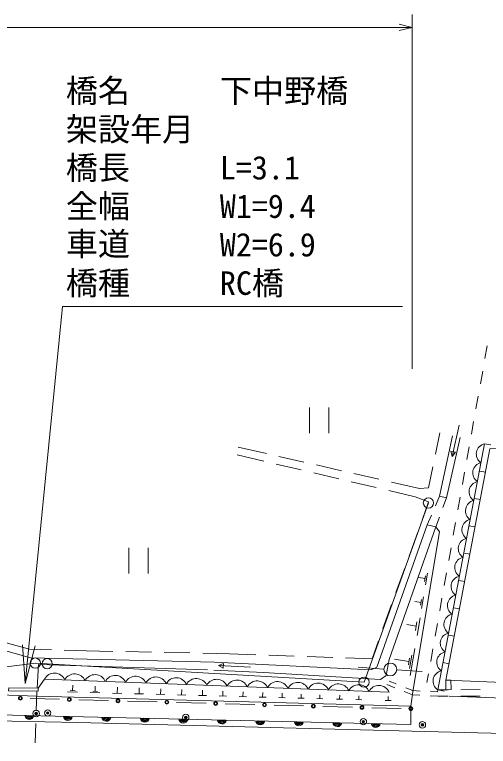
# Model space of a CAD drawing. Units: millimetres, scale not verified. Extents: x 40000 to 680000, y 20000 to 380000.
# Drawn here: x 422699 to 459611, y 289288 to 346352 of the extents above; entities that cross this region are included whole.
import ezdxf
from ezdxf.enums import TextEntityAlignment as Align

# ---------------------------------------------------------------- set-up
doc = ezdxf.new("R2010")
doc.units = ezdxf.units.MM
doc.header["$LTSCALE"] = 1000
doc.header["$PDMODE"] = 32
doc.header["$PDSIZE"] = 500
for name, color, linetype, lineweight in [('M-BGD', 7, 'Continuous', 13), ('M-BMK-OTRS', 5, 'Continuous', 13), ('M-BMK-ROW', 30, 'Continuous', 13), ('M-STR-HTXT', 7, 'Continuous', 13), ('M-STR-STR1', 1, 'Continuous', 13)]:
    doc.layers.add(name, color=color, linetype=linetype, lineweight=lineweight)
doc.styles.add('ＭＳ ゴシック', font='')
doc.styles.get('ＭＳ ゴシック').set_extended_font_data('MS Gothic')

# ---------------------------------------------------------------- blocks, each defined once
blk = doc.blocks.new('open_arrow')
at = {"color": 0, "linetype": 'Continuous', "lineweight": -2}
blk.add_lwpolyline([(7.5, 1.25), (0, 0), (7.5, -1.25)], dxfattribs=at)

msp = doc.modelspace()

# ---------------------------------------------------------------- linework, layer by layer
at = {"layer": 'M-BGD'}
for p, q in [((459347, 319542), (459523, 320526)), ((458994, 317573), (459171, 318557)), ((458642, 315604), (458818, 316589)), ((445681, 315707), (445681, 313707)), ((447181, 315707), (447181, 313707)), ((458289, 313636), (458465, 314620)), ((457328, 314340), (456797, 311897)), ((455493, 312077), (455843, 313738)), ((459316, 312887), (455668, 293699)), ((455668, 293699), (459316, 312887)), ((459316, 312887), (459807, 312794)), ((440129, 312612), (442312, 312116)), ((456797, 311897), (456693, 312303)), ((456693, 312303), (457060, 312224)), ((457060, 312224), (456797, 311897)), ((457937, 311667), (458113, 312651)), ((442113, 311530), (440048, 312016)), ((443288, 311895), (445238, 311452)), ((445033, 310842), (443086, 311300)), ((446213, 311231), (448164, 310788)), ((454936, 309438), (455286, 311099)), ((447953, 310154), (446006, 310612)), ((449139, 310566), (451089, 310124)), ((457584, 309698), (457760, 310683)), ((458911, 310755), (459402, 310662)), ((450873, 309466), (448927, 309925)), ((452064, 309902), (454248, 309407)), ((454248, 309407), (454936, 309438)), ((453911, 308750), (451847, 309237)), ((454954, 308354), (453911, 308750)), ((455483, 308050), (455802, 308804)), ((454444, 306936), (454954, 308354)), ((456074, 307921), (456354, 308679)), ((457231, 307729), (457408, 308714)), ((458505, 308623), (458997, 308530)), ((454854, 306559), (455172, 307313)), ((455515, 306413), (455796, 307171)), ((456879, 305761), (457055, 306745)), ((458100, 306491), (458591, 306398)), ((455515, 306413), (451873, 296066)), ((453429, 304113), (454105, 305995)), ((453749, 293717), (455817, 306006)), ((455817, 306006), (455515, 306413)), ((431608, 304766), (431608, 302766)), ((433108, 304766), (433108, 302766)), ((456526, 303792), (456703, 304776)), ((457695, 304359), (458186, 304266)), ((452414, 301290), (453090, 303172)), ((454676, 302366), (454196, 302447)), ((454713, 302591), (454638, 302141)), ((454871, 302795), (454720, 301896)), ((456174, 301823), (456350, 302808)), ((457289, 302227), (457781, 302133)), ((454402, 300739), (454326, 300289)), ((454559, 300943), (454408, 300044)), ((455821, 299855), (455997, 300839)), ((451398, 298467), (452075, 300349)), ((454364, 300514), (453884, 300595)), ((456884, 300095), (457375, 300001)), ((454287, 299322), (454054, 297939)), ((453986, 298662), (453248, 298786)), ((454044, 299008), (453928, 298316)), ((455469, 297886), (455645, 298870)), ((456479, 297963), (456970, 297869)), ((422048, 297366), (423850, 296868)), ((450550, 296108), (451060, 297526)), ((423850, 296868), (425560, 296819)), ((426559, 296791), (428269, 296742)), ((428269, 296742), (430351, 296699)), ((453881, 296911), (453527, 294806)), ((455116, 295917), (455292, 296902)), ((431351, 296679), (433351, 296638)), ((434351, 296618), (436350, 296577)), ((437350, 296557), (439433, 296514)), ((439433, 296514), (441494, 296439)), ((442493, 296403), (444492, 296329)), ((445491, 296293), (447490, 296220)), ((448489, 296183), (450550, 296108)), ((453467, 296169), (453379, 295643)), ((453652, 296408), (453475, 295356)), ((438593, 295587), (438977, 295757)), ((438977, 295757), (438959, 295382)), ((453423, 295906), (452300, 296095)), ((456074, 295831), (456565, 295737)), ((441090, 295467), (438593, 295587)), ((438959, 295382), (438593, 295587)), ((451472, 295321), (449478, 295466)), ((452470, 295253), (454466, 295128)), ((425025, 294532), (424525, 293821)), ((451891, 293508), (425025, 294532)), ((454821, 294270), (454940, 294933)), ((427213, 293628), (427224, 294048)), ((428971, 293577), (428982, 293981)), ((430697, 293429), (430710, 293915)), ((452321, 293865), (451691, 294117)), ((451876, 294381), (452436, 294157)), ((424521, 293581), (424524, 293638)), ((427604, 293512), (426816, 293533)), ((427410, 293623), (427016, 293633)), ((429347, 293465), (428589, 293486)), ((429160, 293572), (428781, 293582)), ((431061, 293419), (430332, 293439)), ((432747, 293374), (432047, 293393)), ((432397, 293383), (432410, 293850)), ((434405, 293329), (433733, 293347)), ((434069, 293338), (434081, 293787)), ((435713, 293294), (435725, 293724)), ((437330, 293251), (437341, 293662)), ((438920, 293208), (438930, 293602)), ((440483, 293166), (440494, 293542)), ((442021, 293125), (442031, 293483)), ((443533, 293084), (443543, 293426)), ((445020, 293044), (445029, 293369)), ((446483, 293005), (446491, 293313)), ((453695, 293318), (453064, 293569)), ((453178, 293859), (453738, 293635)), ((453573, 292414), (453749, 293717)), ((454284, 293280), (453695, 293318)), ((453738, 293635), (454293, 293604)), ((455092, 293560), (455647, 293529)), ((455647, 293529), (455668, 293699)), ((456469, 293702), (455668, 293699)), ((455668, 293699), (456160, 293605)), ((458969, 293714), (457469, 293707)), ((423898, 293023), (426202, 292961)), ((453573, 292414), (424426, 293197)), ((427701, 292921), (430005, 292858)), ((431505, 292818), (433808, 292756)), ((436035, 293286), (435391, 293303)), ((437638, 293243), (437021, 293259)), ((439215, 293200), (438625, 293216)), ((440765, 293158), (440201, 293174)), ((442290, 293117), (441752, 293132)), ((443790, 293077), (443277, 293091)), ((445264, 293038), (444777, 293051)), ((446714, 292999), (446252, 293011)), ((448250, 292957), (447787, 292970)), ((448018, 292964), (448026, 293272)), ((449744, 292917), (449281, 292930)), ((449512, 292923), (449520, 293232)), ((452032, 292856), (451570, 292868)), ((451801, 292862), (451809, 293170)), ((455671, 293192), (455082, 293229)), ((456467, 293196), (455671, 293192)), ((458967, 293207), (457467, 293200)), ((435308, 292715), (437611, 292653)), ((439111, 292612), (441415, 292550)), ((442914, 292510), (445218, 292448)), ((446717, 292407), (449021, 292345)), ((450520, 292304), (452824, 292242)), ((453579, 290996), (453573, 292414)), ((412106, 291954), (453579, 290996))]:
    msp.add_line(p, q, dxfattribs=at)
for points in [[(456823, 313495), (455802, 308804), (456354, 308679), (457407, 313370)], [(438273, 295852), (450490, 295255), (450912, 295474), (454854, 306559), (455515, 306413)], [(438273, 295852), (423927, 296181), (410397, 300011), (409149, 300421)], [(424454, 293822), (424559, 295660), (437720, 295253)], [(451873, 296066), (451638, 294816), (451216, 294503), (442088, 295060), (438210, 295227)], [(424426, 293197), (419326, 293394), (413227, 293502), (410105, 293715)]]:
    msp.add_lwpolyline(points, dxfattribs=at)
for points in [[(463467, 312539), (459715, 312483), (456285, 294442), (473531, 293754), (474290, 308836), (463313, 309195)], [(456285, 294442), (456302, 293702), (456712, 293711), (456694, 294452)], [(422232, 293625), (424521, 293581), (424525, 293821), (422237, 293865)]]:
    msp.add_lwpolyline(points, close=True, dxfattribs=at)
for centre, radius in [((451971, 295285), 500), ((423149, 293044), 150), ((423149, 293044), 120), ((423149, 293044), 100), ((426952, 292941), 150), ((426952, 292941), 120), ((426952, 292941), 100), ((430755, 292838), 150), ((430755, 292838), 120), ((430755, 292838), 100), ((434558, 292735), 150), ((434558, 292735), 120), ((434558, 292735), 100), ((438361, 292633), 150), ((438361, 292633), 120), ((438361, 292633), 100), ((442164, 292530), 150), ((442164, 292530), 120), ((442164, 292530), 100), ((445967, 292427), 150), ((445967, 292427), 120), ((445967, 292427), 100), ((449771, 292325), 150), ((449771, 292325), 120), ((449771, 292325), 100), ((453574, 292222), 150), ((453574, 292222), 120), ((453574, 292222), 100), ((424375, 291854), 100), ((424375, 291854), 80), ((424375, 291854), 60), ((424375, 291854), 40), ((424375, 291854), 20), ((425275, 291893), 100), ((425275, 291893), 80), ((425275, 291893), 60), ((425275, 291893), 40), ((425275, 291893), 20), ((436034, 291541), 100), ((436034, 291541), 80), ((436034, 291541), 60), ((436034, 291541), 40), ((436034, 291541), 20), ((449873, 291217), 100), ((449873, 291217), 80), ((449873, 291217), 60), ((449873, 291217), 40), ((449873, 291217), 20), ((454472, 290970), 100), ((454472, 290970), 80), ((454472, 290970), 60), ((454472, 290970), 40), ((454472, 290970), 20)]:
    msp.add_circle(centre, radius, dxfattribs=at)
for centre, radius, start, end in [((459484, 312090), 814, 101.9438, 236.53), ((459204, 310614), 814, 101.9438, 236.53), ((458923, 309138), 814, 101.9438, 236.53), ((458643, 307662), 814, 101.9438, 236.53), ((458362, 306186), 814, 101.9438, 236.53), ((458082, 304710), 814, 101.9438, 236.53), ((457801, 303234), 814, 101.9438, 236.53), ((457520, 301758), 814, 101.9438, 236.53), ((457240, 300282), 814, 101.9438, 236.53), ((456959, 298806), 814, 101.9438, 236.53), ((456679, 297330), 814, 101.9438, 236.53), ((456398, 295854), 814, 101.9438, 236.53), ((456117, 294378), 814, 101.9438, 236.53), ((425800, 294127), 875, 23.2067, 152.4253), ((427381, 294067), 875, 23.2067, 152.4253), ((428961, 294007), 875, 23.2067, 152.4253), ((430542, 293946), 875, 23.2067, 152.4253), ((432122, 293886), 875, 23.2067, 152.4253), ((433702, 293826), 875, 23.2067, 152.4253), ((435283, 293765), 875, 23.2067, 152.4253), ((436863, 293705), 875, 23.2067, 152.4253), ((438444, 293645), 875, 23.2067, 152.4253), ((440024, 293585), 875, 23.2067, 152.4253), ((441605, 293524), 875, 23.2067, 152.4253), ((443185, 293464), 875, 23.2067, 152.4253), ((444765, 293404), 875, 23.2067, 152.4253), ((446346, 293344), 875, 23.2067, 152.4253), ((447926, 293283), 875, 23.2067, 152.4253), ((449507, 293223), 875, 23.2067, 152.4253), ((451087, 293163), 875, 23.2067, 152.4253), ((423846, 291737), 354, 187.475, 349.8802), ((423846, 291737), 283, 189.699, 347.6561), ((423846, 291737), 212, 193.4453, 343.9098), ((423846, 291737), 142, 201.1571, 336.1981), ((423846, 291737), 100, 211.4747, 325.8804), ((426845, 291667), 354, 187.475, 349.8802), ((426845, 291667), 283, 189.699, 347.6561), ((426845, 291667), 212, 193.4453, 343.9098), ((426845, 291667), 142, 201.1571, 336.1981), ((426845, 291667), 100, 211.4747, 325.8804), ((429844, 291598), 354, 187.475, 349.8802), ((429844, 291598), 283, 189.699, 347.6561), ((429844, 291598), 212, 193.4453, 343.9098), ((429844, 291598), 142, 201.1571, 336.1981), ((429844, 291598), 100, 211.4747, 325.8804), ((432844, 291529), 354, 187.475, 349.8802), ((432844, 291529), 283, 189.699, 347.6561), ((432844, 291529), 212, 193.4453, 343.9098), ((432844, 291529), 142, 201.1571, 336.1981), ((432844, 291529), 100, 211.4747, 325.8804), ((435843, 291460), 354, 187.475, 349.8802), ((435843, 291460), 283, 189.699, 347.6561), ((435843, 291460), 212, 193.4453, 343.9098), ((435843, 291460), 142, 201.1571, 336.1981), ((435843, 291460), 100, 211.4747, 325.8804), ((438842, 291391), 354, 187.475, 349.8802), ((438842, 291391), 283, 189.699, 347.6561), ((438842, 291391), 212, 193.4453, 343.9098), ((438842, 291391), 142, 201.1571, 336.1981), ((438842, 291391), 100, 211.4747, 325.8804), ((441841, 291321), 354, 187.475, 349.8802), ((441841, 291321), 283, 189.699, 347.6561), ((441841, 291321), 212, 193.4453, 343.9098), ((441841, 291321), 142, 201.1571, 336.1981), ((441841, 291321), 100, 211.4747, 325.8804), ((444840, 291252), 354, 187.475, 349.8802), ((444840, 291252), 283, 189.699, 347.6561), ((444840, 291252), 212, 193.4453, 343.9098), ((444840, 291252), 142, 201.1571, 336.1981), ((444840, 291252), 100, 211.4747, 325.8804), ((447840, 291183), 354, 187.475, 349.8802), ((447840, 291183), 283, 189.699, 347.6561), ((447840, 291183), 212, 193.4453, 343.9098), ((447840, 291183), 142, 201.1571, 336.1981), ((447840, 291183), 100, 211.4747, 325.8804), ((450839, 291114), 354, 187.475, 349.8802), ((450839, 291114), 283, 189.699, 347.6561), ((450839, 291114), 212, 193.4453, 343.9098), ((450839, 291114), 142, 201.1571, 336.1981), ((450839, 291114), 100, 211.4747, 325.8804)]:
    msp.add_arc(centre, radius, start, end, dxfattribs=at)
for p in [(424375, 291854), (425275, 291893), (436034, 291541), (449873, 291217), (454472, 290970)]:
    msp.add_point(p, dxfattribs=at)
at = {"layer": 'M-BMK-OTRS'}
msp.add_lwpolyline([(409585, 291513), (427622, 291160), (454674, 290438), (501228, 289279), (528923, 288448), (560466, 287569), (573326, 287279)], dxfattribs=at)
at = {"layer": 'M-BMK-ROW'}
msp.add_line((449924, 294296), (454944, 308269), dxfattribs=at)
for points in [[(556787, 303007), (552222, 290056), (531075, 291015), (511872, 291394), (474966, 292518), (456557, 293202)], [(449924, 294296), (425232, 295737), (424310, 295784), (418944, 295091)]]:
    msp.add_lwpolyline(points, dxfattribs=at)
for centre in [(454944, 308269), (424310, 295784), (425232, 295737), (449924, 294296)]:
    msp.add_circle(centre, 400, dxfattribs=at)
at = {"layer": 'M-STR-HTXT'}
for p, q in [((453663, 318718), (453663, 346352)), ((419150, 345352), (453663, 345352)), ((453663, 345352), (452663, 345602)), ((453663, 345352), (452663, 345102))]:
    msp.add_line(p, q, dxfattribs=at)
msp.add_lwpolyline([(423507, 294181), (426422, 323601), (452927, 323601)], dxfattribs=at)
at = {"layer": 'M-STR-STR1'}
for p, q in [((424440, 293582), (424383, 292067)), ((424345, 291068), (424288, 289569))]:
    msp.add_line(p, q, dxfattribs=at)

# ---------------------------------------------------------------- block references
at = {"layer": 'M-STR-HTXT', "xscale": 400, "yscale": 400, "rotation": 84.3}
msp.add_blockref('open_arrow', (423507, 294181), dxfattribs=at)

# ---------------------------------------------------------------- texts
at = {"layer": 'M-STR-HTXT', "style": 'ＭＳ ゴシック'}
for s, p in [('橋名', (426687, 338948)), ('下中野橋', (438687, 338948)), ('架設年月', (426687, 335948)), ('橋長', (426687, 332948)), ('L=3.1', (438687, 332948)), ('全幅', (426687, 329948)), ('W1=9.4', (438687, 329948)), ('車道', (426687, 327008)), ('W2=6.9', (438687, 326948)), ('橋種', (426687, 323948)), ('RC橋', (438687, 323948))]:
    msp.add_text(s, height=1833, dxfattribs=at).set_placement(p, align=Align.BOTTOM_LEFT)

doc.saveas('drawing.dxf')
